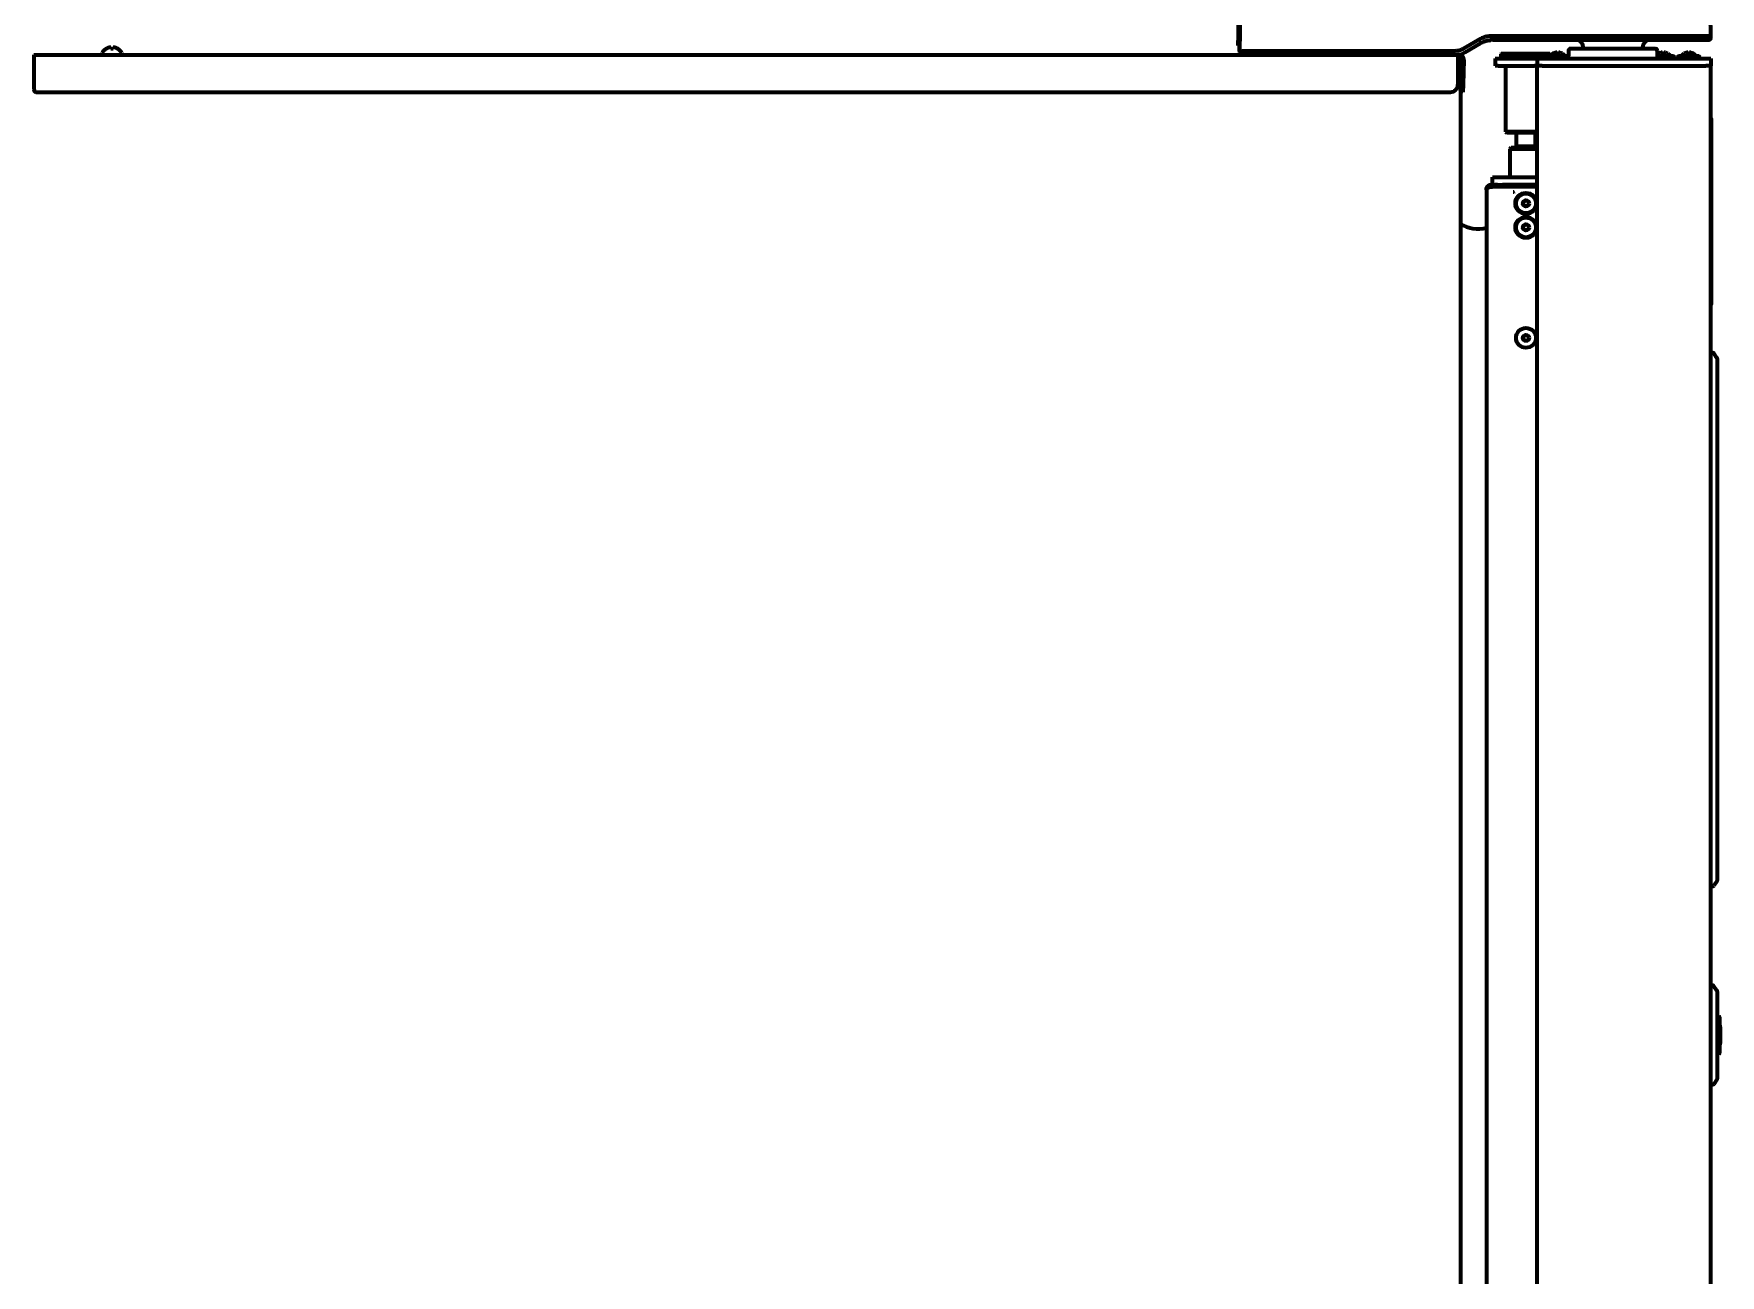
# Model space of a CAD drawing. Header units: inches. Extents: x -3055 to 7244, y 299 to 5591.
# Drawn here: x 4932 to 5612, y 3321 to 3822 of the extents above; entities that cross this region are included whole.
import ezdxf

# ---------------------------------------------------------------- set-up
doc = ezdxf.new("R2010")
doc.units = ezdxf.units.IN

msp = doc.modelspace()

# ---------------------------------------------------------------- linework, layer by layer
at = {"linetype": 'Continuous', "lineweight": 70}
for p, q in [((5417.61, 3839.12), (5417.61, 3818.87)), ((5418.64, 3839.35), (5418.21, 3814.62)), ((5608.21, 3820.62), (5607.89, 3839.35)), ((5607.21, 3820.62), (5519.35, 3820.62)), ((5608.21, 3820.62), (5607.21, 3820.62)), ((5608.2, 3820.11), (5608.21, 3820.62)), ((4959.75, 3813.72), (4959.75, 3813.52)), ((4961.45, 3815.57), (4961.45, 3815.6)), ((4966.05, 3815.6), (4966.05, 3815.57)), ((4967.75, 3813.52), (4967.75, 3813.72)), ((5417.61, 3816.87), (5417.61, 3818.87)), ((5418.21, 3815.62), (5418.23, 3816.87)), ((5418.21, 3815.62), (5418.21, 3816.36)), ((5418.21, 3814.63), (5418.21, 3815.62)), ((5418.21, 3814.63), (5418.21, 3814.62)), ((5418.21, 3814.62), (5418.22, 3814.11)), ((5418.21, 3814.62), (5419.21, 3814.62)), ((5418.21, 3814.62), (5418.22, 3814.11)), ((5504.67, 3814.62), (5419.21, 3814.62)), ((5507.91, 3813.53), (5509.16, 3814.25)), ((5515.35, 3819.55), (5508.67, 3815.7)), ((5509.16, 3814.25), (5515.28, 3817.78)), ((5520.28, 3819.12), (5607.2, 3819.12)), ((5523.71, 3813.63), (5523.46, 3813.38)), ((5523.46, 3813.38), (5543.46, 3813.38)), ((5523.46, 3813.38), (5523.46, 3811.88)), ((5523.71, 3813.63), (5543.21, 3813.63)), ((5543.46, 3813.38), (5543.21, 3813.63)), ((5543.46, 3812.63), (5543.46, 3813.38)), ((5544.59, 3813.62), (5544.59, 3813.6)), ((5546.09, 3813.6), (5546.09, 3814)), ((5546.84, 3814), (5546.84, 3813.6)), ((5548.34, 3813.62), (5548.34, 3813.6)), ((5550.77, 3814.64), (5550.73, 3812.59)), ((5551.76, 3815.63), (5585.66, 3815.63)), ((5556.76, 3816.18), (5556.77, 3815.63)), ((5580.65, 3815.63), (5580.66, 3816.18)), ((5586.7, 3812.14), (5586.66, 3814.64)), ((5587.09, 3813.62), (5587.09, 3813.6)), ((5588.59, 3813.6), (5588.59, 3814)), ((5589.34, 3814), (5589.34, 3813.6)), ((5590.84, 3813.62), (5590.84, 3813.6)), ((5597.34, 3813.62), (5597.34, 3813.6)), ((5598.84, 3813.6), (5598.84, 3814)), ((5599.59, 3814), (5599.59, 3813.6)), ((5601.09, 3813.62), (5601.09, 3813.6)), ((4932.25, 3812.02), (4932.22, 3812.02)), ((4932.25, 3813.12), (5506.21, 3813.12)), ((4932.25, 3813.12), (4932.25, 3811.02)), ((4932.25, 3811.02), (4932.25, 3799.12)), ((5506.21, 3813.12), (5506.21, 3811.02)), ((5506.64, 3813.12), (5506.21, 3813.12)), ((5506.64, 3812.12), (5506.21, 3812.12)), ((5506.21, 3811.02), (5506.21, 3801.12)), ((5506.21, 3810.02), (5507.21, 3810.02)), ((5507.21, 3813.12), (5506.64, 3813.12)), ((5507.21, 3810.07), (5507.21, 3810.02)), ((5507.21, 3810.02), (5507.21, 2144.82)), ((5507.64, 3811.09), (5507.29, 3801.17)), ((5508.64, 3811.05), (5508.29, 3801.13)), ((5521.21, 3811.63), (5522.38, 3811.63)), ((5521.21, 3811.63), (5521.21, 3808.63)), ((5522.38, 3808.63), (5521.21, 3808.63)), ((5522.38, 3811.63), (5537.04, 3811.63)), ((5522.38, 3808.63), (5537.04, 3808.63)), ((5523.46, 3811.88), (5523.71, 3811.63)), ((5533.46, 3811.88), (5523.46, 3811.88)), ((5525.46, 3808.63), (5525.46, 3782.13)), ((5541.99, 3811.88), (5533.46, 3811.88)), ((5537.04, 3811.63), (5538.21, 3811.63)), ((5538.21, 3808.63), (5537.04, 3808.63)), ((5538.21, 3811.63), (5540.21, 3811.63)), ((5538.21, 3811.63), (5538.21, 3808.63)), ((5540.21, 3808.63), (5538.21, 3808.63)), ((5538.21, 2170.63), (5538.21, 3808.63)), ((5540.21, 3808.63), (5538.21, 3808.63)), ((5540.21, 3811.63), (5606.21, 3811.63)), ((5540.21, 3808.63), (5606.21, 3808.63)), ((5541.96, 3812.23), (5541.96, 3812.03)), ((5550.56, 3812.63), (5542.36, 3812.63)), ((5550.96, 3812.03), (5550.96, 3812.23)), ((5593.06, 3812.63), (5586.69, 3812.63)), ((5593.46, 3812.03), (5593.46, 3812.23)), ((5594.71, 3812.23), (5594.71, 3812.03)), ((5603.31, 3812.63), (5595.11, 3812.63)), ((5603.71, 3812.03), (5603.71, 3812.23)), ((5606.21, 3811.63), (5608.21, 3811.63)), ((5608.21, 3808.63), (5606.21, 3808.63)), ((5608.21, 3808.63), (5606.21, 3808.63)), ((5608.21, 3811.63), (5608.21, 3808.63)), ((5608.21, 2160.63), (5608.21, 3808.63)), ((5608.21, 3808.62), (5608.21, 3808.63)), ((5507.21, 3798.82), (5507.29, 3801.17)), ((5508.29, 3801.13), (5508.19, 3798.13)), ((4933.25, 3798.12), (5503.21, 3798.12)), ((5507.21, 3798.17), (5508.19, 3798.13)), ((5608.39, 3787.48), (5608.21, 3787.48)), ((5525.46, 3782.13), (5525.96, 3781.63)), ((5533.46, 3782.13), (5525.46, 3782.13)), ((5533.46, 3781.63), (5525.96, 3781.63)), ((5529.76, 3781.63), (5529.76, 3776.28)), ((5538.21, 3782.13), (5533.46, 3782.13)), ((5538.21, 3781.63), (5533.46, 3781.63)), ((5537.56, 3776.28), (5537.56, 3781.63)), ((5527.66, 3775.78), (5527.16, 3775.28)), ((5527.16, 3775.28), (5527.16, 3763.78)), ((5527.16, 3775.28), (5538.21, 3775.28)), ((5527.66, 3775.78), (5538.21, 3775.78)), ((5529.76, 3776.28), (5529.26, 3775.78)), ((5529.76, 3776.28), (5537.56, 3776.28)), ((5538.06, 3775.78), (5537.56, 3776.28)), ((5519.03, 3759.76), (5518.99, 3759.76)), ((5519.52, 3760.78), (5520.43, 3760.78)), ((5519.52, 3760.78), (5519.52, 3759.98)), ((5520.16, 3763.78), (5522.16, 3763.78)), ((5520.16, 3760.78), (5520.16, 3763.78)), ((5538.21, 3759.98), (5520.16, 3759.98)), ((5520.43, 3760.78), (5521.11, 3760.78)), ((5522.16, 3760.78), (5521.11, 3760.78)), ((5522.16, 3763.78), (5524.18, 3763.78)), ((5522.16, 3760.78), (5524.18, 3760.78)), ((5524.18, 3763.78), (5526.17, 3763.78)), ((5526.17, 3760.78), (5524.18, 3760.78)), ((5526.17, 3763.78), (5538.21, 3763.78)), ((5538.21, 3760.78), (5526.17, 3760.78)), ((5608.39, 3763.81), (5608.21, 3763.81)), ((5608.39, 3763.81), (5608.21, 3763.81)), ((5608.39, 3763.8), (5608.21, 3763.8)), ((5608.39, 3763.79), (5608.21, 3763.79)), ((5517.73, 3758.8), (5517.72, 3758.92)), ((5517.72, 3758.68), (5517.72, 2411.38)), ((5608.31, 3757.63), (5608.39, 3757.63)), ((5608.21, 3736.27), (5608.39, 3736.27)), ((5608.21, 3712.57), (5608.39, 3712.57)), ((5608.21, 3693.13), (5608.95, 3693.13)), ((5610.63, 3691.05), (5609.36, 3692.91)), ((5610.71, 3690.77), (5610.71, 3689.13)), ((5610.71, 3689.13), (5610.71, 3482.13)), ((5610.71, 3482.13), (5610.71, 3480.48)), ((5608.21, 3478.13), (5608.95, 3478.13)), ((5610.63, 3480.2), (5609.36, 3478.35)), ((5608.95, 3438.13), (5608.21, 3438.13)), ((5610.63, 3436.05), (5609.36, 3437.91)), ((5610.71, 3435.77), (5610.71, 3433.88)), ((5610.71, 3433.88), (5610.71, 3402.38)), ((5611.69, 3422.44), (5610.98, 3423.68)), ((5611.46, 3425.63), (5611.21, 3425.63)), ((5611.71, 3425.38), (5611.71, 3422.41)), ((5611.96, 3421.44), (5611.96, 3414.81)), ((5610.98, 3412.58), (5611.69, 3413.81)), ((5611.71, 3413.84), (5611.71, 3410.88)), ((5611.21, 3410.63), (5611.46, 3410.63)), ((5610.63, 3400.2), (5609.36, 3398.35)), ((5610.71, 3402.38), (5610.71, 3400.48)), ((5608.95, 3398.13), (5608.21, 3398.13))]:
    msp.add_line(p, q, dxfattribs=at)
for centre, radius in [((5533.66, 3753.28), 4.25), ((5533.66, 3753.28), 4), ((5533.66, 3753.28), 1.25), ((5533.66, 3753.28), 1.15), ((5533.66, 3743.58), 4.25), ((5533.66, 3743.58), 4), ((5533.66, 3743.58), 1.25), ((5533.66, 3743.58), 1.15), ((5533.66, 3699.08), 4), ((5533.66, 3699.08), 1.25), ((5533.66, 3699.08), 1.15)]:
    msp.add_circle(centre, radius, dxfattribs=at)
for centre, radius, start, end in [((4960.15, 3813.72), 0.4, 149.69882, 180), ((4960.15, 3813.52), 0.4, 180, 270), ((4963.95, 3811.5), 4.8, 121.58373, 149.69882), ((4963.75, 3811.82), 3.78, 90.00345, 97.60407), ((4963.75, 3811.82), 3.78, 82.39595, 89.99653), ((4963.55, 3811.5), 4.8, 30.30118, 58.41865), ((4967.35, 3813.52), 0.4, 270, 0), ((4967.35, 3813.72), 0.4, 0, 30.30118), ((5419.22, 3814.12), 1, 181, 270), ((5546.46, 3810.38), 3.75, 120, 143.1301), ((5546.46, 3810.38), 3.73, 103.56267, 120.16679), ((5546.46, 3810.38), 3.25, 83.36926, 96.63074), ((5546.46, 3810.38), 3.73, 59.83321, 76.43733), ((5546.46, 3810.38), 3.75, 36.8699, 60), ((5551.76, 3814.63), 1, 90, 179), ((5553.76, 3816.12), 3, 1, 90), ((5583.66, 3816.12), 3, 90, 179), ((5585.66, 3814.63), 1, 1, 90), ((5588.96, 3810.38), 3.75, 120, 127.44789), ((5588.96, 3810.38), 3.73, 103.56267, 120.16679), ((5588.96, 3810.38), 3.25, 83.36926, 96.63074), ((5588.96, 3810.38), 3.73, 59.83321, 76.43733), ((5588.96, 3810.38), 3.75, 36.8699, 60), ((5599.21, 3810.38), 3.75, 120, 143.1301), ((5599.21, 3810.38), 3.73, 103.56267, 120.16679), ((5599.21, 3810.38), 3.25, 83.36926, 96.63074), ((5599.21, 3810.38), 3.73, 59.83321, 76.43733), ((5599.21, 3810.38), 3.75, 36.8699, 60), ((5607.2, 3820.12), 1, 270, 359), ((5505.21, 3810.07), 2, 0, 59.99906), ((5506.64, 3811.12), 2, 358, 90), ((5506.64, 3811.12), 1, 358, 90), ((5542.36, 3812.23), 0.4, 90, 180), ((5542.36, 3812.03), 0.4, 180, 270), ((5550.56, 3812.23), 0.4, 0, 90), ((5550.56, 3812.03), 0.4, 270, 0), ((5551.22, 3812.13), 0.5, 225.36734, 270), ((5586.2, 3812.13), 0.5, 270, 1), ((5593.06, 3812.23), 0.4, 0, 90), ((5593.06, 3812.03), 0.4, 270, 0), ((5595.11, 3812.23), 0.4, 90, 180), ((5595.11, 3812.03), 0.4, 180, 270), ((5603.31, 3812.23), 0.4, 0, 90), ((5603.31, 3812.03), 0.4, 270, 0), ((5514.46, 3756.67), 13.69, 238.04069, 283.77872), ((5608.95, 3692.63), 0.5, 34.28688, 90), ((5610.21, 3690.77), 0.5, 0, 34.28688), ((5610.21, 3480.48), 0.5, 325.71312, 0), ((5608.95, 3478.63), 0.5, 270, 325.71312), ((5608.95, 3437.63), 0.5, 34.28688, 90), ((5610.21, 3435.77), 0.5, 0, 34.28688), ((5611.21, 3426.13), 0.5, 180, 270), ((5612.71, 3424.68), 2, 180, 210), ((5611.46, 3425.38), 0.25, 0, 90), ((5609.96, 3421.44), 2, 0, 30), ((5612.71, 3411.58), 2, 150, 180), ((5609.96, 3414.81), 2, 330, 0), ((5611.21, 3410.13), 0.5, 90, 180), ((5611.46, 3410.88), 0.25, 270, 0), ((5610.21, 3400.48), 0.5, 325.71312, 0), ((5608.95, 3398.63), 0.5, 270, 325.71312)]:
    msp.add_arc(centre, radius, start, end, dxfattribs=at)
for centre, major_axis, ratio, start_param, end_param in [((5384.55, 1891.39), (33.6, 1928.5), 0.001054, 6.222749, 6.229417), ((5520.28, 3809.12), (-4.79, 8.78), 1, 6.250527, 6.307612), ((5520.28, 3809.12), (-10, 0), 1, 4.712389, 4.797749), ((5545.84, 3810.38), (0, -3.64), 0.707107, 3.044426, 3.23876), ((5547.09, 3810.38), (0, 3.64), 0.707107, 6.186018, 6.380352), ((5588.34, 3810.38), (0, -3.64), 0.707107, 3.044426, 3.23876), ((5589.59, 3810.38), (0, 3.64), 0.707107, 6.186018, 6.380352), ((5598.59, 3810.38), (0, -3.64), 0.707107, 3.044426, 3.23876), ((5599.84, 3810.38), (0, 3.64), 0.707107, 6.186018, 6.380352), ((5503.21, 3801.12), (3, 0), 0.99863, 4.712389, 6.283185), ((4933.25, 3799.12), (1, 0), 0.99863, 3.141593, 4.712389)]:
    msp.add_ellipse(centre, major_axis=major_axis, ratio=ratio, start_param=start_param, end_param=end_param, dxfattribs=at)
for points, knots in [([(5519.35, 3820.62), (5518.99, 3820.63), (5518.65, 3820.61), (5517.96, 3820.51), (5517.62, 3820.44), (5517.12, 3820.31), (5516.95, 3820.25), (5516.7, 3820.17), (5516.62, 3820.14), (5516.46, 3820.07), (5516.37, 3820.04), (5515.97, 3819.87), (5515.66, 3819.72), (5515.35, 3819.55)], [0, 0, 0, 0, 0.25, 0.25, 0.5, 0.5, 0.625, 0.625, 0.6875, 0.6875, 0.75, 0.75, 1, 1, 1, 1]), ([(4963.25, 3815.57), (4963.25, 3815.69), (4963.25, 3815.8), (4963.25, 3815.94), (4963.25, 3815.98), (4963.25, 3816.06), (4963.25, 3816.09), (4963.25, 3816.12)], [0, 0, 0, 0, 0.5, 0.5, 0.75, 0.75, 1, 1, 1, 1]), ([(4966.05, 3815.57), (4965.84, 3815.69), (4965.64, 3815.8), (4965.31, 3815.94), (4965.2, 3815.98), (4964.98, 3816.06), (4964.86, 3816.09), (4964.75, 3816.12)], [0, 0, 0, 0, 0.5, 0.5, 0.75, 0.75, 1, 1, 1, 1]), ([(5418.25, 3816.54), (5418.25, 3816.58), (5418.25, 3816.61), (5418.25, 3816.7), (5418.25, 3816.74), (5418.25, 3816.81), (5418.25, 3816.84), (5418.25, 3816.86)], [0, 0, 0, 0, 0.413586, 0.413586, 0.827173, 0.827173, 1, 1, 1, 1]), ([(5508.67, 3815.7), (5508.36, 3815.53), (5508.04, 3815.38), (5507.4, 3815.11), (5507.08, 3815), (5506.57, 3814.86), (5506.41, 3814.81), (5506.15, 3814.76), (5506.06, 3814.75), (5505.89, 3814.72), (5505.46, 3814.65), (5505.02, 3814.62), (5504.67, 3814.63)], [0, 0, 0, 0, 0.25, 0.25, 0.5, 0.5, 0.625, 0.625, 0.6875, 0.6875, 0.75, 1, 1, 1, 1]), ([(5506.41, 3813.12), (5506.47, 3813.12), (5506.54, 3813.13), (5506.67, 3813.13), (5506.74, 3813.14), (5506.93, 3813.17), (5507.06, 3813.19), (5507.25, 3813.24), (5507.31, 3813.26), (5507.4, 3813.29), (5507.43, 3813.3), (5507.5, 3813.33), (5507.53, 3813.34), (5507.68, 3813.4), (5507.79, 3813.46), (5507.91, 3813.53)], [0, 0, 0, 0, 0.125, 0.125, 0.25, 0.25, 0.5, 0.5, 0.625, 0.625, 0.6875, 0.6875, 0.75, 0.75, 1, 1, 1, 1]), ([(5515.79, 3818.05), (5516.07, 3818.2), (5516.65, 3818.46), (5517.25, 3818.66), (5517.63, 3818.77), (5517.71, 3818.79), (5517.87, 3818.83), (5518.1, 3818.88), (5518.33, 3818.93), (5518.8, 3819.02), (5519.11, 3819.06), (5519.43, 3819.09)], [0, 0, 0, 0, 0.25, 0.5, 0.5, 0.5625, 0.5625, 0.625, 0.75, 0.75, 1, 1, 1, 1]), ([(5517.73, 3759.09), (5517.73, 3759.09), (5517.73, 3759.11), (5517.73, 3759.13), (5517.73, 3759.15), (5517.73, 3759.17), (5517.74, 3759.19), (5517.74, 3759.21), (5517.74, 3759.23), (5517.74, 3759.25), (5517.75, 3759.27), (5517.75, 3759.29), (5517.76, 3759.31), (5517.76, 3759.33), (5517.76, 3759.36), (5517.77, 3759.38), (5517.77, 3759.4), (5517.78, 3759.42), (5517.78, 3759.44), (5517.79, 3759.46), (5517.8, 3759.48), (5517.8, 3759.51), (5517.81, 3759.53), (5517.82, 3759.55), (5517.82, 3759.57), (5517.83, 3759.59), (5517.84, 3759.61), (5517.85, 3759.64), (5517.86, 3759.66), (5517.87, 3759.68), (5517.88, 3759.7), (5517.89, 3759.72), (5517.92, 3759.79), (5517.97, 3759.89), (5518.07, 3760.04), (5518.17, 3760.17), (5518.29, 3760.29), (5518.42, 3760.4), (5518.56, 3760.5), (5518.7, 3760.58), (5518.82, 3760.64), (5518.91, 3760.67), (5518.94, 3760.68), (5518.98, 3760.69), (5519.03, 3760.71), (5519.07, 3760.72), (5519.11, 3760.73), (5519.15, 3760.74), (5519.19, 3760.75), (5519.23, 3760.75), (5519.27, 3760.76), (5519.31, 3760.76), (5519.36, 3760.77), (5519.4, 3760.77), (5519.44, 3760.78), (5519.48, 3760.78), (5519.51, 3760.78), (5519.52, 3760.78)], [0, 0, 0, 0, 0.008318, 0.016663, 0.025033, 0.033431, 0.041855, 0.050306, 0.058784, 0.067289, 0.075822, 0.084383, 0.092972, 0.101589, 0.110234, 0.118908, 0.12761, 0.136341, 0.145102, 0.153891, 0.16271, 0.171559, 0.180437, 0.189346, 0.198284, 0.207253, 0.216253, 0.225283, 0.234343, 0.243435, 0.252558, 0.261712, 0.270898, 0.334721, 0.398233, 0.461488, 0.524538, 0.583363, 0.643194, 0.704072, 0.766035, 0.780791, 0.795527, 0.810243, 0.82494, 0.839619, 0.85428, 0.868923, 0.883549, 0.898159, 0.912752, 0.92733, 0.941892, 0.95644, 0.970973, 0.985493, 1, 1, 1, 1]), ([(5519.52, 3759.87), (5519.52, 3759.87), (5519.5, 3759.87), (5519.48, 3759.87), (5519.46, 3759.86), (5519.44, 3759.86), (5519.42, 3759.85), (5519.4, 3759.85), (5519.37, 3759.85), (5519.35, 3759.84), (5519.33, 3759.84), (5519.31, 3759.83), (5519.29, 3759.83), (5519.27, 3759.83), (5519.25, 3759.82), (5519.23, 3759.82), (5519.21, 3759.81), (5519.19, 3759.81), (5519.17, 3759.8), (5519.14, 3759.8), (5519.12, 3759.8), (5519.1, 3759.79), (5519.08, 3759.79), (5519.06, 3759.78), (5519.04, 3759.78), (5519.02, 3759.77), (5519, 3759.77), (5518.98, 3759.76), (5518.96, 3759.76), (5518.94, 3759.75), (5518.92, 3759.75), (5518.91, 3759.74), (5518.89, 3759.74), (5518.87, 3759.73), (5518.85, 3759.73), (5518.83, 3759.72), (5518.81, 3759.71), (5518.79, 3759.71), (5518.77, 3759.7), (5518.75, 3759.7), (5518.74, 3759.69), (5518.72, 3759.69), (5518.7, 3759.68), (5518.68, 3759.67), (5518.66, 3759.67), (5518.65, 3759.66), (5518.63, 3759.66), (5518.61, 3759.65), (5518.59, 3759.64), (5518.58, 3759.64), (5518.56, 3759.63), (5518.54, 3759.63), (5518.53, 3759.62), (5518.51, 3759.61), (5518.49, 3759.61), (5518.48, 3759.6), (5518.46, 3759.59), (5518.45, 3759.59), (5518.43, 3759.58), (5518.41, 3759.57), (5518.4, 3759.57), (5518.38, 3759.56), (5518.37, 3759.55), (5518.35, 3759.54), (5518.34, 3759.54), (5518.32, 3759.53), (5518.31, 3759.52), (5518.29, 3759.51), (5518.26, 3759.5), (5518.23, 3759.48), (5518.19, 3759.46), (5518.16, 3759.44), (5518.13, 3759.42), (5518.1, 3759.4), (5518.07, 3759.38), (5518.04, 3759.36), (5518.02, 3759.34), (5517.99, 3759.32), (5517.97, 3759.3), (5517.95, 3759.27), (5517.93, 3759.25), (5517.91, 3759.23), (5517.89, 3759.21), (5517.87, 3759.18), (5517.85, 3759.16), (5517.84, 3759.14), (5517.82, 3759.11), (5517.81, 3759.09), (5517.8, 3759.07), (5517.79, 3759.04), (5517.77, 3759.02), (5517.77, 3758.99), (5517.76, 3758.97), (5517.75, 3758.94), (5517.74, 3758.91), (5517.74, 3758.89), (5517.73, 3758.86), (5517.73, 3758.83), (5517.73, 3758.81), (5517.73, 3758.81)], [0, 0, 0, 0, 0.007389, 0.014772, 0.022148, 0.029517, 0.036879, 0.044235, 0.051584, 0.058927, 0.066263, 0.073593, 0.080917, 0.088234, 0.095545, 0.102851, 0.11015, 0.117443, 0.12473, 0.132011, 0.139286, 0.146556, 0.15382, 0.161078, 0.16833, 0.175578, 0.182819, 0.190055, 0.197286, 0.204512, 0.211732, 0.218948, 0.226158, 0.233363, 0.240563, 0.247758, 0.254949, 0.262134, 0.269315, 0.276492, 0.283663, 0.29083, 0.297993, 0.305151, 0.312305, 0.319455, 0.326601, 0.333742, 0.340879, 0.348012, 0.355142, 0.362267, 0.369389, 0.376507, 0.383621, 0.390731, 0.397838, 0.404942, 0.412042, 0.419138, 0.426232, 0.433322, 0.440409, 0.447493, 0.454573, 0.461651, 0.468726, 0.475798, 0.493613, 0.511357, 0.529031, 0.546636, 0.564173, 0.581643, 0.599048, 0.616388, 0.633665, 0.650879, 0.668031, 0.685123, 0.702157, 0.719132, 0.73605, 0.752913, 0.769721, 0.786476, 0.803179, 0.819831, 0.836433, 0.852987, 0.869493, 0.885954, 0.90237, 0.918742, 0.935073, 0.951363, 0.967613, 0.983825, 1, 1, 1, 1]), ([(5519.52, 3759.98), (5519.51, 3759.98), (5519.49, 3759.98), (5519.46, 3759.98), (5519.43, 3759.97), (5519.4, 3759.97), (5519.37, 3759.97), (5519.34, 3759.96), (5519.32, 3759.96), (5519.29, 3759.95), (5519.26, 3759.94), (5519.23, 3759.93), (5519.2, 3759.92), (5519.17, 3759.91), (5519.15, 3759.9), (5519.1, 3759.88), (5519.04, 3759.86), (5518.97, 3759.81), (5518.92, 3759.78), (5518.89, 3759.75), (5518.89, 3759.75)], [0, 0, 0, 0, 0.041026, 0.082167, 0.123428, 0.164817, 0.206339, 0.248, 0.289807, 0.331765, 0.373881, 0.416161, 0.458609, 0.501233, 0.544038, 0.587028, 0.708484, 0.829519, 0.950262, 1, 1, 1, 1]), ([(5517.72, 3758.67), (5517.72, 3758.7), (5517.72, 3758.72), (5517.72, 3758.76), (5517.73, 3758.78), (5517.73, 3758.8)], [0, 0, 0, 0, 0.5, 0.5, 1, 1, 1, 1])]:
    msp.add_open_spline(points, degree=3, knots=knots, dxfattribs=at)
for points in [[(4962.75, 3816.12), (4962.69, 3816.11), (4962.59, 3816.08), (4962.42, 3816.02), (4962.26, 3815.97), (4962.11, 3815.91), (4961.96, 3815.84), (4961.8, 3815.77), (4961.64, 3815.68), (4961.51, 3815.61), (4961.45, 3815.57)], [(4963.25, 3816.12), (4963.22, 3816.12), (4963.18, 3816.13), (4963.11, 3816.13), (4963.03, 3816.14), (4962.96, 3816.14), (4962.89, 3816.13), (4962.82, 3816.13), (4962.77, 3816.12), (4962.75, 3816.12)], [(4964.75, 3816.12), (4964.72, 3816.12), (4964.67, 3816.13), (4964.6, 3816.13), (4964.53, 3816.14), (4964.45, 3816.14), (4964.39, 3816.13), (4964.32, 3816.13), (4964.27, 3816.12), (4964.25, 3816.12)], [(4964.25, 3816.12), (4964.25, 3816.11), (4964.25, 3816.08), (4964.25, 3816.02), (4964.25, 3815.97), (4964.25, 3815.91), (4964.25, 3815.84), (4964.25, 3815.77), (4964.25, 3815.68), (4964.25, 3815.61), (4964.25, 3815.57)], [(5517.72, 3758.92), (5517.72, 3758.97), (5517.72, 3759.03), (5517.73, 3759.09)], [(5520.16, 3759.98), (5519.95, 3759.94), (5519.73, 3759.91), (5519.52, 3759.87)], [(5519.87, 3759.98), (5519.97, 3759.98), (5520.06, 3759.98), (5520.16, 3759.98)], [(5529.02, 3757.93), (5528.83, 3757.87), (5528.65, 3757.81), (5528.46, 3757.75)]]:
    msp.add_open_spline(points, degree=3, dxfattribs=at)
msp.add_rational_spline([(5608.31, 3787.48), (5608.31, 3787.48), (5608.31, 3787.47), (5608.31, 3787.45), (5608.31, 3787.44), (5608.31, 3787.42), (5608.31, 3787.41), (5608.31, 3787.39), (5608.31, 3787.38), (5608.31, 3787.36), (5608.31, 3787.34), (5608.31, 3787.11), (5608.31, 3786.66), (5608.31, 3785.32), (5608.31, 3784.41), (5608.31, 3782.18), (5608.31, 3780.86), (5608.31, 3777.9), (5608.31, 3776.2), (5608.31, 3773.51), (5608.31, 3772.75), (5608.31, 3771.23), (5608.31, 3770.45), (5608.31, 3768.86), (5608.31, 3768.05), (5608.31, 3766.36), (5608.31, 3765.49), (5608.31, 3763.87), (5608.31, 3763.13), (5608.31, 3761.68), (5608.31, 3760.95), (5608.31, 3759.49), (5608.31, 3758.75), (5608.31, 3757.26), (5608.31, 3756.5), (5608.31, 3755.72), (5608.31, 3754.72), (5608.31, 3753.68), (5608.31, 3752.63), (5608.31, 3751.59), (5608.31, 3750.55), (5608.31, 3749.5), (5608.31, 3748.45), (5608.31, 3747.4), (5608.31, 3746.37), (5608.31, 3745.31), (5608.31, 3744.27), (5608.31, 3742.59), (5608.31, 3741.93), (5608.31, 3740.64), (5608.31, 3740.01), (5608.31, 3738.76), (5608.31, 3738.13), (5608.31, 3736.85), (5608.31, 3736.2), (5608.31, 3735.18), (5608.31, 3734.8), (5608.31, 3734.09), (5608.31, 3733.76), (5608.31, 3733.13), (5608.31, 3732.82), (5608.31, 3732.19), (5608.31, 3731.87), (5608.31, 3728.82), (5608.31, 3726.51), (5608.31, 3724.66), (5608.31, 3722.46), (5608.31, 3720.6), (5608.31, 3717.39), (5608.31, 3716.05), (5608.31, 3714.03), (5608.31, 3713.31), (5608.31, 3712.84), (5608.31, 3712.78), (5608.31, 3712.68), (5608.31, 3712.65), (5608.31, 3712.6), (5608.31, 3712.58), (5608.31, 3712.58)], [0.499985273723, 0.499951280121, 0.499957415608, 0.500002780016, 0.500002780016, 0.500003632658, 0.500003632658, 0.5000036294, 0.5000036294, 0.500003631943, 0.500003631943, 0.499712041405, 0.499712041405, 0.499626581432, 0.499626581432, 0.499570764247, 0.499570764247, 0.499147291053, 0.499147291053, 0.499856082342, 0.499856082342, 0.499741523013, 0.499741523013, 0.499697398225, 0.499697398225, 0.499615378368, 0.499615378368, 0.499717367768, 0.499717367768, 0.499509800036, 0.499509800036, 0.49943320441, 0.49943320441, 0.499316886864, 0.499316886864, 0.500003680185, 0.498576185915, 0.498576185915, 0.500003680185, 0.498389820463, 0.498389820463, 0.500003680185, 0.498416120355, 0.498416120355, 0.500003680185, 0.498702961474, 0.498702961474, 0.499514934223, 0.499514934223, 0.499556287066, 0.499556287066, 0.499619738583, 0.499619738583, 0.499803196126, 0.499803196126, 0.499966690231, 0.499966690231, 0.49992872485, 0.49992872485, 0.499925885485, 0.499925885485, 0.499958910845, 0.499958910845, 0.497922649304, 0.497922649304, 0.500003680185, 0.499255633466, 0.499255633466, 0.499390037942, 0.499390037942, 0.499589929812, 0.499589929812, 0.499998142907, 0.499998142907, 0.499979520616, 0.499979520616, 0.499986543899, 0.499986543899, 0.500003680185], degree=3, knots=[0, 0, 0, 0, 0.008654, 0.008654, 0.011072, 0.011072, 0.015152, 0.015152, 0.019853, 0.019853, 0.024593, 0.024593, 0.107782, 0.107782, 0.187536, 0.187536, 0.261551, 0.261551, 0.327663, 0.327663, 0.351525, 0.351525, 0.373211, 0.373211, 0.393419, 0.393419, 0.412856, 0.412856, 0.427777, 0.427777, 0.441409, 0.441409, 0.454196, 0.454196, 0.466609, 0.466609, 0.466609, 0.482666, 0.482666, 0.482666, 0.498446, 0.498446, 0.498446, 0.51439, 0.51439, 0.51439, 0.530922, 0.530922, 0.542083, 0.542083, 0.55342, 0.55342, 0.565549, 0.565549, 0.579079, 0.579079, 0.587428, 0.587428, 0.594848, 0.594848, 0.602161, 0.602161, 0.610183, 0.610183, 0.679936, 0.679936, 0.679936, 0.763037, 0.763037, 0.856143, 0.856143, 0.955684, 0.955684, 0.972495, 0.972495, 0.985583, 0.985583, 1, 1, 1, 1], dxfattribs=at)

doc.saveas('drawing.dxf')
